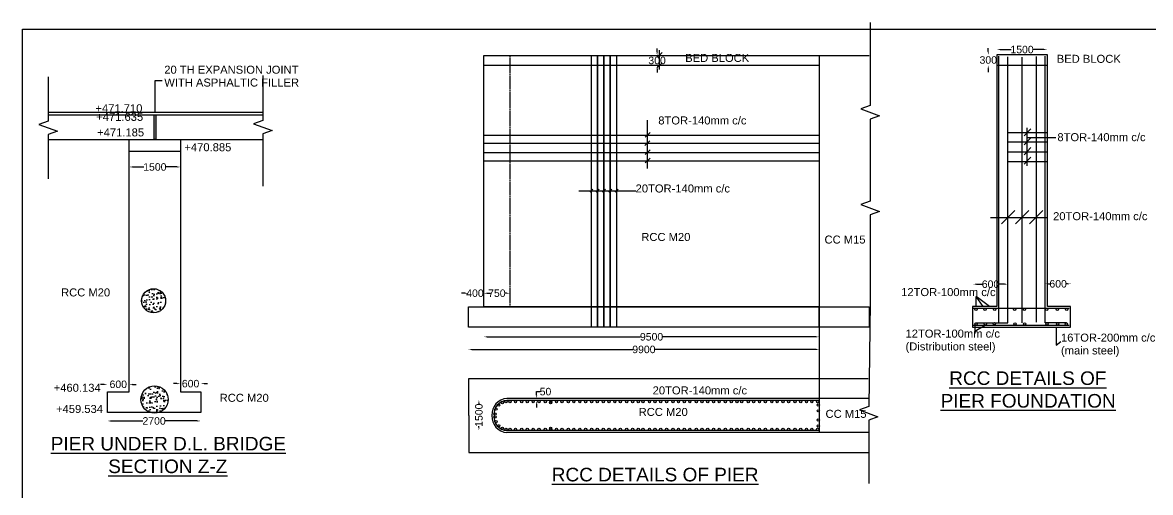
# Model space of a CAD drawing. Header units: metres. Extents: x 2437 to 5635, y 1328 to 3149.
# Drawn here: x 2437 to 4097, y 2458 to 3149 of the extents above; entities that cross this region are included whole.
import ezdxf

# ---------------------------------------------------------------- set-up
doc = ezdxf.new("R2010")
doc.units = ezdxf.units.M
doc.header["$MEASUREMENT"] = 0
doc.linetypes.add('ACAD_ISO02W100', pattern=[15, 12, -3])
doc.layers.add('DRAWING', color=7, linetype='Continuous')
doc.styles.get("Standard").update_dxf_attribs({"font": 'ARIAL_1.TTF'})
doc.dimstyles.get("Standard").update_dxf_attribs({"dimtxt": 11, "dimasz": 5, "dimexe": 0.18, "dimexo": 0.0625, "dimgap": 0.09, "dimtad": 0, "dimtih": 1, "dimtoh": 1, "dimdec": 0, "dimzin": 0, "dimdsep": 46, "dimtxsty": 'Standard', "dimcen": 0, "dimse1": 1, "dimse2": 1, "dimadec": 0, "dimazin": 0, "dimtfac": 1, "dimtdec": 0, "dimtofl": 0, "dimtmove": 0, "dimatfit": 3, "dimfxl": 0, "dimtolj": 1, "dimtzin": 0, "dimarcsym": 0})

# ---------------------------------------------------------------- blocks, each defined once
blk = doc.blocks.new('*D6')
at = {"layer": 'Defpoints', "color": 0, "transparency": 16777216}
for p in [(2594, 2936), (2669.3, 2937.4), (2669.3, 2936.9)]:
    blk.add_point(p, dxfattribs=at)
at = {"layer": 'DRAWING', "color": 0, "lineweight": -2, "transparency": 16777216}
for p, q in [((2599, 2936.9), (2615.7, 2936.9)), ((2664.3, 2936.9), (2647.7, 2936.9))]:
    blk.add_line(p, q, dxfattribs=at)
at = {"layer": 'DRAWING', "color": 0, "transparency": 16777216}
for points in [[(2599, 2937.8), (2599, 2936.1), (2594, 2936.9)], [(2664.3, 2937.8), (2664.3, 2936.1), (2669.3, 2936.9)]]:
    blk.add_solid(points, dxfattribs=at)
at = {"layer": 'DRAWING', "color": 0, "transparency": 16777216, "insert": (2631.7, 2936.9), "char_height": 11, "attachment_point": 5}
blk.add_mtext('\\A1;1500', dxfattribs=at)
blk = doc.blocks.new('*D7')
at = {"layer": 'Defpoints', "color": 0, "transparency": 16777216}
for p in [(2561.9, 2606), (2594, 2617), (2594, 2606)]:
    blk.add_point(p, dxfattribs=at)
at = {"layer": 'DRAWING', "color": 0, "lineweight": -2, "transparency": 16777216}
for p, q in [((2556.9, 2617), (2551.9, 2617)), ((2599, 2617), (2604, 2617))]:
    blk.add_line(p, q, dxfattribs=at)
at = {"layer": 'DRAWING', "color": 0, "transparency": 16777216}
for points in [[(2556.9, 2617.8), (2556.9, 2616.1), (2561.9, 2617)], [(2599, 2617.8), (2599, 2616.1), (2594, 2617)]]:
    blk.add_solid(points, dxfattribs=at)
at = {"layer": 'DRAWING', "color": 0, "transparency": 16777216, "insert": (2577.9, 2617), "char_height": 11, "attachment_point": 5}
blk.add_mtext('\\A1;600', dxfattribs=at)
blk = doc.blocks.new('*D8')
at = {"layer": 'Defpoints', "color": 0, "transparency": 16777216}
for p in [(2669.3, 2618), (2669.3, 2606), (2699.2, 2606)]:
    blk.add_point(p, dxfattribs=at)
at = {"layer": 'DRAWING', "color": 0, "lineweight": -2, "transparency": 16777216}
for p, q in [((2664.3, 2618), (2659.3, 2618)), ((2704.2, 2618), (2709.2, 2618))]:
    blk.add_line(p, q, dxfattribs=at)
at = {"layer": 'DRAWING', "color": 0, "transparency": 16777216}
for points in [[(2664.3, 2618.8), (2664.3, 2617.2), (2669.3, 2618)], [(2704.2, 2618.8), (2704.2, 2617.2), (2699.2, 2618)]]:
    blk.add_solid(points, dxfattribs=at)
at = {"layer": 'DRAWING', "color": 0, "transparency": 16777216, "insert": (2684.3, 2618), "char_height": 11, "attachment_point": 5}
blk.add_mtext('\\A1;600', dxfattribs=at)
blk = doc.blocks.new('*D9')
at = {"layer": 'Defpoints', "color": 0, "transparency": 16777216}
for p in [(2561.9, 2575.5), (2699.2, 2575.5), (2699.2, 2563.1)]:
    blk.add_point(p, dxfattribs=at)
at = {"layer": 'DRAWING', "color": 0, "lineweight": -2, "transparency": 16777216}
for p, q in [((2566.9, 2563.1), (2614, 2563.1)), ((2694.2, 2563.1), (2647.1, 2563.1))]:
    blk.add_line(p, q, dxfattribs=at)
at = {"layer": 'DRAWING', "color": 0, "transparency": 16777216}
for points in [[(2566.9, 2563.9), (2566.9, 2562.2), (2561.9, 2563.1)], [(2694.2, 2563.9), (2694.2, 2562.2), (2699.2, 2563.1)]]:
    blk.add_solid(points, dxfattribs=at)
at = {"layer": 'DRAWING', "color": 0, "transparency": 16777216, "insert": (2630.6, 2563.1), "char_height": 11, "attachment_point": 5}
blk.add_mtext('\\A1;2700', dxfattribs=at)
blk = doc.blocks.new('*D10')
at = {"layer": 'Defpoints', "color": 0, "transparency": 16777216}
for p in [(3115.9, 2751.1), (3093.1, 2731.3), (3115.9, 2731.3)]:
    blk.add_point(p, dxfattribs=at)
at = {"layer": 'DRAWING', "color": 0, "lineweight": -2, "transparency": 16777216}
for p, q in [((3088.1, 2751.1), (3083.1, 2751.1)), ((3120.9, 2751.1), (3125.9, 2751.1))]:
    blk.add_line(p, q, dxfattribs=at)
at = {"layer": 'DRAWING', "color": 0, "transparency": 16777216}
for points in [[(3088.1, 2751.9), (3088.1, 2750.2), (3093.1, 2751.1)], [(3120.9, 2751.9), (3120.9, 2750.2), (3115.9, 2751.1)]]:
    blk.add_solid(points, dxfattribs=at)
at = {"layer": 'DRAWING', "color": 0, "transparency": 16777216, "insert": (3102.8, 2751.1), "char_height": 11, "attachment_point": 5}
blk.add_mtext('\\A1;400', dxfattribs=at)
blk = doc.blocks.new('*D11')
at = {"layer": 'Defpoints', "color": 0, "transparency": 16777216}
for p in [(3115.9, 2751.1), (3154.1, 2751.1), (3154.1, 2751.1)]:
    blk.add_point(p, dxfattribs=at)
at = {"layer": 'DRAWING', "color": 0, "lineweight": -2, "transparency": 16777216}
for p, q in [((3120.9, 2751.1), (3122.8, 2751.1)), ((3149.1, 2751.1), (3147.2, 2751.1))]:
    blk.add_line(p, q, dxfattribs=at)
at = {"layer": 'DRAWING', "color": 0, "transparency": 16777216}
for points in [[(3120.9, 2751.9), (3120.9, 2750.2), (3115.9, 2751.1)], [(3149.1, 2751.9), (3149.1, 2750.2), (3154.1, 2751.1)]]:
    blk.add_solid(points, dxfattribs=at)
at = {"layer": 'DRAWING', "color": 0, "transparency": 16777216, "insert": (3135, 2751.1), "char_height": 11, "attachment_point": 5}
blk.add_mtext('\\A1;750', dxfattribs=at)
blk = doc.blocks.new('*D12')
at = {"layer": 'Defpoints', "color": 0, "transparency": 16777216}
for p in [(3115.9, 2680.6), (3609.5, 2686.9), (3609.5, 2682.1)]:
    blk.add_point(p, dxfattribs=at)
at = {"layer": 'DRAWING', "color": 0, "lineweight": -2, "transparency": 16777216}
for p, q in [((3120.9, 2686.9), (3346.2, 2686.9)), ((3604.5, 2686.9), (3379.2, 2686.9))]:
    blk.add_line(p, q, dxfattribs=at)
at = {"layer": 'DRAWING', "color": 0, "transparency": 16777216}
for points in [[(3120.9, 2687.7), (3120.9, 2686.1), (3115.9, 2686.9)], [(3604.5, 2687.7), (3604.5, 2686.1), (3609.5, 2686.9)]]:
    blk.add_solid(points, dxfattribs=at)
at = {"layer": 'DRAWING', "color": 0, "transparency": 16777216, "insert": (3362.7, 2686.9), "char_height": 11, "attachment_point": 5}
blk.add_mtext('\\A1;9500', dxfattribs=at)
blk = doc.blocks.new('*D13')
at = {"layer": 'Defpoints', "color": 0, "transparency": 16777216}
for p in [(3093.1, 2670.9), (3093.1, 2668.3), (3609.7, 2669.7)]:
    blk.add_point(p, dxfattribs=at)
at = {"layer": 'DRAWING', "color": 0, "lineweight": -2, "transparency": 16777216}
for p, q in [((3098.1, 2668.3), (3334.9, 2668.3)), ((3604.7, 2668.3), (3367.9, 2668.3))]:
    blk.add_line(p, q, dxfattribs=at)
at = {"layer": 'DRAWING', "color": 0, "transparency": 16777216}
for points in [[(3098.1, 2669.1), (3098.1, 2667.5), (3093.1, 2668.3)], [(3604.7, 2669.1), (3604.7, 2667.5), (3609.7, 2668.3)]]:
    blk.add_solid(points, dxfattribs=at)
at = {"layer": 'DRAWING', "color": 0, "transparency": 16777216, "insert": (3351.4, 2668.3), "char_height": 11, "attachment_point": 5}
blk.add_mtext('\\A1;9900', dxfattribs=at)
blk = doc.blocks.new('*D14')
at = {"layer": 'Defpoints', "color": 0, "transparency": 16777216}
for p in [(3108.6, 2594.2), (3108.6, 2594.2), (3108.3, 2549)]:
    blk.add_point(p, dxfattribs=at)
at = {"layer": 'DRAWING', "color": 0, "lineweight": -2, "transparency": 16777216}
for p, q in [((3108.6, 2589.2), (3108.6, 2587.6)), ((3108.6, 2554), (3108.6, 2555.6))]:
    blk.add_line(p, q, dxfattribs=at)
at = {"layer": 'DRAWING', "color": 0, "transparency": 16777216}
for points in [[(3107.8, 2589.2), (3109.4, 2589.2), (3108.6, 2594.2)], [(3107.8, 2554), (3109.4, 2554), (3108.6, 2549)]]:
    blk.add_solid(points, dxfattribs=at)
at = {"layer": 'DRAWING', "color": 0, "transparency": 16777216, "insert": (3108.6, 2571.6), "char_height": 11, "attachment_point": 5, "rotation": 90}
blk.add_mtext('\\A1;1500', dxfattribs=at)
blk = doc.blocks.new('*D15')
at = {"layer": 'Defpoints', "color": 0, "transparency": 16777216}
for p in [(3193.5, 2596.3), (3193.5, 2593.1), (3193.6, 2596.3)]:
    blk.add_point(p, dxfattribs=at)
at = {"layer": 'DRAWING', "color": 0, "lineweight": -2, "transparency": 16777216}
for p, q in [((3193.6, 2601.3), (3193.6, 2606.3)), ((3193.6, 2606.3), (3198.6, 2606.3)), ((3193.6, 2588.1), (3193.6, 2583.1))]:
    blk.add_line(p, q, dxfattribs=at)
at = {"layer": 'DRAWING', "color": 0, "transparency": 16777216}
for points in [[(3192.8, 2601.3), (3194.4, 2601.3), (3193.6, 2596.3)], [(3192.8, 2588.1), (3194.4, 2588.1), (3193.6, 2593.1)]]:
    blk.add_solid(points, dxfattribs=at)
at = {"layer": 'DRAWING', "color": 0, "transparency": 16777216, "insert": (3206.6, 2606.3), "char_height": 11, "attachment_point": 5}
blk.add_mtext('\\A1;50', dxfattribs=at)
blk = doc.blocks.new('*D16')
at = {"layer": 'Defpoints', "color": 0, "transparency": 16777216}
for p in [(3370.8, 3101.2), (3373.9, 3101.2), (3373.8, 3086.1)]:
    blk.add_point(p, dxfattribs=at)
at = {"layer": 'DRAWING', "color": 0, "lineweight": -2, "transparency": 16777216}
for p, q in [((3370.8, 3106.2), (3370.8, 3111.2)), ((3370.8, 3081.1), (3370.8, 3076.1))]:
    blk.add_line(p, q, dxfattribs=at)
at = {"layer": 'DRAWING', "color": 0, "transparency": 16777216}
for points in [[(3370, 3106.2), (3371.7, 3106.2), (3370.8, 3101.2)], [(3370, 3081.1), (3371.7, 3081.1), (3370.8, 3086.1)]]:
    blk.add_solid(points, dxfattribs=at)
at = {"layer": 'DRAWING', "color": 0, "transparency": 16777216, "insert": (3370.8, 3093.6), "char_height": 11, "attachment_point": 5}
blk.add_mtext('\\A1;300', dxfattribs=at)
blk = doc.blocks.new('*D17')
at = {"layer": 'Defpoints', "color": 0, "transparency": 16777216}
for p in [(3835.9, 2764.1), (3887.1, 2765.5), (3887.1, 2764.4)]:
    blk.add_point(p, dxfattribs=at)
at = {"layer": 'DRAWING', "color": 0, "lineweight": -2, "transparency": 16777216}
for p, q in [((3840.9, 2764.4), (3849.3, 2764.4)), ((3882.1, 2764.4), (3873.8, 2764.4))]:
    blk.add_line(p, q, dxfattribs=at)
at = {"layer": 'DRAWING', "color": 0, "transparency": 16777216}
for points in [[(3840.9, 2765.3), (3840.9, 2763.6), (3835.9, 2764.4)], [(3882.1, 2765.3), (3882.1, 2763.6), (3887.1, 2764.4)]]:
    blk.add_solid(points, dxfattribs=at)
at = {"layer": 'DRAWING', "color": 0, "transparency": 16777216, "insert": (3861.5, 2764.4), "char_height": 11, "attachment_point": 5}
blk.add_mtext('\\A1;600', dxfattribs=at)
blk = doc.blocks.new('*D18')
at = {"layer": 'Defpoints', "color": 0, "transparency": 16777216}
for p in [(3942, 2764.4), (3980, 2764.9), (3980, 2764.8)]:
    blk.add_point(p, dxfattribs=at)
at = {"layer": 'DRAWING', "color": 0, "lineweight": -2, "transparency": 16777216}
for p, q in [((3947, 2764.9), (3948.8, 2764.9)), ((3975, 2764.9), (3973.3, 2764.9))]:
    blk.add_line(p, q, dxfattribs=at)
at = {"layer": 'DRAWING', "color": 0, "transparency": 16777216}
for points in [[(3947, 2765.7), (3947, 2764.1), (3942, 2764.9)], [(3975, 2765.7), (3975, 2764.1), (3980, 2764.9)]]:
    blk.add_solid(points, dxfattribs=at)
at = {"layer": 'DRAWING', "color": 0, "transparency": 16777216, "insert": (3961, 2764.9), "char_height": 11, "attachment_point": 5}
blk.add_mtext('\\A1;600', dxfattribs=at)
blk = doc.blocks.new('*D19')
at = {"layer": 'Defpoints', "color": 0, "transparency": 16777216}
for p in [(3857.8, 3101.8), (3858.2, 3101.8), (3858.4, 3086.7)]:
    blk.add_point(p, dxfattribs=at)
at = {"layer": 'DRAWING', "color": 0, "lineweight": -2, "transparency": 16777216}
for p, q in [((3858.2, 3106.8), (3858.2, 3111.8)), ((3858.2, 3081.7), (3858.2, 3076.7))]:
    blk.add_line(p, q, dxfattribs=at)
at = {"layer": 'DRAWING', "color": 0, "transparency": 16777216}
for points in [[(3857.3, 3106.8), (3859, 3106.8), (3858.2, 3101.8)], [(3857.3, 3081.7), (3859, 3081.7), (3858.2, 3086.7)]]:
    blk.add_solid(points, dxfattribs=at)
at = {"layer": 'DRAWING', "color": 0, "transparency": 16777216, "insert": (3858.2, 3094.3), "char_height": 11, "attachment_point": 5}
blk.add_mtext('\\A1;300', dxfattribs=at)
blk = doc.blocks.new('*D20')
at = {"layer": 'Defpoints', "color": 0, "transparency": 16777216}
for p in [(3945.2, 3109.7), (3870.6, 3101.8), (3945.2, 3101.8)]:
    blk.add_point(p, dxfattribs=at)
at = {"layer": 'DRAWING', "color": 0, "lineweight": -2, "transparency": 16777216}
for p, q in [((3875.6, 3109.7), (3891.9, 3109.7)), ((3940.2, 3109.7), (3923.9, 3109.7))]:
    blk.add_line(p, q, dxfattribs=at)
at = {"layer": 'DRAWING', "color": 0, "transparency": 16777216}
for points in [[(3875.6, 3110.5), (3875.6, 3108.9), (3870.6, 3109.7)], [(3940.2, 3110.5), (3940.2, 3108.9), (3945.2, 3109.7)]]:
    blk.add_solid(points, dxfattribs=at)
at = {"layer": 'DRAWING', "color": 0, "transparency": 16777216, "insert": (3907.9, 3109.7), "char_height": 11, "attachment_point": 5}
blk.add_mtext('\\A1;1500', dxfattribs=at)

msp = doc.modelspace()

# ---------------------------------------------------------------- hatches: boundary and pattern name
at = {"layer": 'DRAWING'}
msp.add_hatch(color=256, dxfattribs=at).paths.add_polyline_path([(2633.1, 3013.9), (2630.8, 3013.9), (2630.8, 2977.6), (2633.1, 2977.6)])
h = msp.add_hatch(dxfattribs=at)
h.set_pattern_fill('AR-CONC', color=256, scale=2, style=0)
h.set_pattern_definition([(50, (0, 0), (14.345204, -1.255043), [1.5, -16.5]), (355, (0, 0), (-2.775027, 15.04384), [1.2, -13.2]), (100.4514, (1.195, -0.105), (11.57019, 13.78879), [1.274804, -14.02284]), (46.1842, (0, 4), (21.34482, -3.31038), [2.25, -24.75]), (96.6356, (1.779, 3.724), (18.69325, 19.48236), [1.9122, -21.03426]), (351.1842, (0, 4), (18.69324, 19.48237), [1.8, -19.8]), (21, (2, 3), (11.93814, -8.052378), [1.5, -16.5]), (326, (2, 3), (4.866307, 14.503), [1.2, -13.2]), (71.4514, (2.995, 2.329), (16.804453, 6.45061), [1.274804, -14.02284]), (37.5, (0, 0), (0.243197, 6.657877), [0, -13.04, 0, -13.4, 0, -13.25]), (7.5, (0, 0), (5.261391, 7.888234), [0, -7.64, 0, -12.74, 0, -5.05]), (327.5, (-4.46, 0), (10.676449, -0.4510974), [0, -5, 0, -15.6, 0, -20.7]), (317.5, (-6.46, 0), (11.663723, 2.0021), [0, -6.5, 0, -10.36, 0, -14.7])])
h.paths.add_polyline_path([(2647.6, 2740, 1), (2612.1, 2740, 1)])
h.paths.add_polyline_path([(2651.3, 2594.7, 1), (2611.2, 2594.7, 0.328808), (2625.3, 2575.5), (2637.2, 2575.5, 0.328808)])

# ---------------------------------------------------------------- linework, layer by layer
for points in [[(2437, 3139.6), (5634.5, 3139.6), (5634.5, 1328.3), (2437, 1328.3)], [(3609.5, 2731.3), (3115.9, 2731.3), (3115.9, 3101.2), (3609.5, 3101.2)], [(3115.9, 3101.2), (3609.5, 3101.2), (3609.5, 3086.2), (3115.9, 3086.2)], [(3274.1, 3101.2), (3283.3, 3101.2), (3283.3, 2701.4), (3274.1, 2701.4)], [(3283.3, 3101.2), (3292.6, 3101.2), (3292.6, 2701.4), (3283.3, 2701.4)], [(3292.6, 3101.2), (3301.8, 3101.2), (3301.8, 2701.4), (3292.6, 2701.4)], [(3301.8, 3101.2), (3311.1, 3101.2), (3311.1, 2701.4), (3301.8, 2701.4)], [(2630.8, 3013.9), (2633.1, 3013.9), (2633.1, 2977.6), (2630.8, 2977.6)], [(3115.9, 2983.7), (3609.5, 2983.7), (3609.5, 2971.4), (3115.9, 2971.4)], [(3115.9, 2958), (3609.5, 2958), (3609.5, 2945.7), (3115.9, 2945.7)], [(3093.1, 2731.3), (3609.5, 2731.3), (3609.5, 2701.4), (3093.1, 2701.4)], [(3609.5, 2731.3), (3682.7, 2731.3), (3682.7, 2701.4), (3609.5, 2701.4)]]:
    msp.add_lwpolyline(points, close=True, dxfattribs=at)
at = {"layer": 'DRAWING', "linetype": 'Continuous'}
for points in [[(3684.4, 3149.5), (3684.4, 3027.4), (3670.7, 3022.4), (3698.2, 3012.4), (3684.4, 3007.4), (3684.4, 2924.1)], [(2790.6, 3071.6), (2790.6, 3005.5), (2776.9, 3000.5), (2804.4, 2990.5), (2790.6, 2985.5), (2790.6, 2908.8)], [(2474.7, 3069.6), (2474.7, 3004.5), (2461, 2999.5), (2488.5, 2989.5), (2474.7, 2984.5), (2474.7, 2919.3)], [(3684.4, 2957.5), (3684.4, 2886.6), (3670.7, 2881.6), (3698.2, 2871.6), (3684.4, 2866.6), (3684.4, 2736.9)], [(3684.4, 2736.9), (3682.2, 2584.3), (3668.5, 2579.3), (3695.9, 2569.3), (3682.2, 2564.3), (3682.2, 2471.1)]]:
    msp.add_lwpolyline(points, dxfattribs=at)
at = {"layer": 'DRAWING'}
for points in [[(3378.3, 3105.2), (3370.9, 3098.4)], [(3373.8, 3108.6), (3373.8, 3080.6)], [(3378.3, 3090.2), (3370.9, 3083.4)], [(3609.5, 3101.2), (3682.7, 3101.2)], [(3834.8, 2701.3), (3979.2, 2701.3), (3979.2, 2731.6), (3945.2, 2731.6), (3945.2, 3101.8), (3870.6, 3101.8), (3870.6, 2731.6), (3835.2, 2731.6), (3835.2, 2701.3)], [(3840, 2707.5), (3887.1, 2707.5), (3887.1, 3099.1)], [(3873.4, 3100), (3873.4, 2707.3)], [(3907.6, 3098.4), (3907.6, 2707.3)], [(3928.5, 3099.5), (3928.5, 2708.3)], [(3973.1, 2707.3), (3942, 2707.3), (3942, 3099.8)], [(3870.6, 3086.7), (3945.2, 3086.7)], [(2474.6, 3017.4), (2791.6, 3017.4)], [(2474.6, 3013.9), (2791.6, 3013.9)], [(3356, 3005.8), (3356, 2934.9)], [(3360.6, 2987.7), (3353.2, 2980.9)], [(3920.8, 2993.2), (3910.8, 2982.9)], [(3914.8, 2994.4), (3914.8, 2938.4)], [(2474.6, 2977.6), (2791.6, 2977.6)], [(2594, 2606), (2594, 2977.6), (2669.3, 2977.6), (2669.3, 2606)], [(3360.3, 2975.4), (3352.9, 2968.6)], [(3887.1, 2987.5), (3945.2, 2987.5)], [(3887.1, 2973.7), (3945.2, 2973.7)], [(3920.8, 2979.9), (3910.8, 2969.5)], [(2594, 2960.3), (2669.3, 2960.3)], [(3360.6, 2962), (3353.2, 2955.2)], [(3887.1, 2959.2), (3945.2, 2959.2)], [(3920.8, 2965.4), (3910.8, 2955)], [(3360.6, 2949.7), (3353.2, 2942.9)], [(3887.1, 2945.2), (3945.2, 2945.2)], [(3920.8, 2951.4), (3910.8, 2941.1)], [(3255.7, 2901.8), (3339.7, 2901.8)], [(3276.3, 2904.1), (3272.2, 2900)], [(3285.5, 2904.1), (3281.4, 2900)], [(3294.8, 2904.1), (3290.7, 2900)], [(3304, 2904.1), (3299.9, 2900)], [(3313.3, 2904.1), (3309.2, 2900)], [(3897.3, 2872.7), (3877.7, 2853.1)], [(3917.8, 2872.7), (3898.2, 2853.1)], [(3938.6, 2872.8), (3919, 2853.2)], [(3861.4, 2862.6), (3945.2, 2862.6)], [(3835.2, 2729.3), (3977.3, 2729.3)], [(3609.7, 2546), (3609.7, 2701.4)], [(3835.2, 2704.2), (3977.2, 2704.2)], [(3093.7, 2571.2), (3093.7, 2625.4), (3681.6, 2625.4)], [(2669.3, 2606), (2699.2, 2606), (2699.2, 2575.5), (2561.9, 2575.5), (2561.9, 2606), (2594, 2606)], [(3682.4, 2596.3), (3149.8, 2596.3)], [(3609.7, 2593.1), (3149.8, 2593.1)], [(3093.7, 2571.2), (3093.7, 2516.9), (3681.6, 2516.9)], [(3609.7, 2549.2), (3149.8, 2549.2)], [(3682.4, 2546), (3149.8, 2546)]]:
    msp.add_lwpolyline(points, dxfattribs=at)
at = {"layer": 'DRAWING', "linetype": 'ACAD_ISO02W100', "ltscale": 0.2}
msp.add_lwpolyline([(3154.1, 3101.2), (3154.1, 2731.3)], dxfattribs=at)
at = {"layer": 'DRAWING'}
for centre, radius in [((2629.9, 2740), 17.7), ((3840, 2727.5), 1.72), ((3853.6, 2727.6), 1.72), ((3867.8, 2727.5), 1.72), ((3896.9, 2727.5), 1.72), ((3911.5, 2727.5), 1.72), ((3944.2, 2727.5), 1.72), ((3959.9, 2727.5), 1.72), ((3973.7, 2727.5), 1.72), ((3840, 2705.8), 1.72), ((3853.9, 2706), 1.72), ((3867.3, 2706.1), 1.72), ((3897.3, 2705.9), 1.72), ((3911.7, 2706), 1.72), ((3944.5, 2705.9), 1.72), ((3960.1, 2706), 1.72), ((3973.1, 2705.6), 1.72), ((2631.3, 2594.7), 20), ((3143.1, 2589.9), 1.65), ((3148.4, 2591.4), 1.65), ((3154.2, 2591.5), 1.65), ((3162.5, 2591.5), 1.65), ((3171.7, 2591.5), 1.65), ((3179.8, 2591.5), 1.65), ((3188.4, 2591.5), 1.65), ((3196.9, 2591.5), 1.65), ((3206.2, 2591.5), 1.65), ((3214.2, 2589.9), 1.65), ((3214.4, 2591.5), 1.65), ((3222.8, 2591.5), 1.65), ((3231, 2591.5), 1.65), ((3240.3, 2591.5), 1.65), ((3248.3, 2591.5), 1.65), ((3257.1, 2591.5), 1.65), ((3265.6, 2591.5), 1.65), ((3274.4, 2591.5), 1.65), ((3282.8, 2591.5), 1.65), ((3291.6, 2591.5), 1.65), ((3300.2, 2591.5), 1.65), ((3308.6, 2591.5), 1.65), ((3316.9, 2591.5), 1.65), ((3326.1, 2591.5), 1.65), ((3334.7, 2591.5), 1.65), ((3343.2, 2591.5), 1.65), ((3350, 2591.5), 1.65), ((3359.7, 2591.5), 1.65), ((3367.6, 2591.5), 1.65), ((3376.2, 2591.5), 1.65), ((3384.9, 2591.5), 1.65), ((3394.4, 2591.5), 1.65), ((3402.3, 2591.5), 1.65), ((3410.9, 2591.5), 1.65), ((3419, 2591.5), 1.65), ((3428.6, 2591.5), 1.65), ((3436.9, 2591.5), 1.65), ((3445.4, 2591.5), 1.65), ((3453.9, 2591.5), 1.65), ((3462.2, 2591.5), 1.65), ((3471.4, 2591.5), 1.65), ((3480, 2591.5), 1.65), ((3488.4, 2591.5), 1.65), ((3495.3, 2591.5), 1.65), ((3505, 2591.5), 1.65), ((3512.9, 2591.5), 1.65), ((3521.5, 2591.5), 1.65), ((3530.2, 2591.5), 1.65), ((3539.7, 2591.5), 1.65), ((3547.5, 2591.5), 1.65), ((3556.2, 2591.5), 1.65), ((3564.3, 2591.5), 1.65), ((3573.9, 2591.5), 1.65), ((3582.2, 2591.5), 1.65), ((3590.7, 2591.5), 1.65), ((3598.5, 2591.5), 1.65), ((3607, 2591.5), 1.65), ((3132.4, 2573.3), 1.65), ((3133.8, 2580.5), 1.65), ((3137.9, 2586.4), 1.65), ((3608.1, 2586.6), 1.65), ((3608.1, 2578), 1.65), ((3132.4, 2569.1), 1.65), ((3133.8, 2561.9), 1.65), ((3137.9, 2556), 1.65), ((3608.1, 2564.4), 1.65), ((3608.1, 2555.8), 1.65), ((3143.1, 2552.5), 1.65), ((3148.4, 2551), 1.65), ((3154.2, 2550.9), 1.65), ((3162.5, 2550.9), 1.65), ((3171.7, 2550.9), 1.65), ((3179.8, 2550.9), 1.65), ((3188.4, 2550.9), 1.65), ((3196.9, 2550.9), 1.65), ((3206.2, 2550.9), 1.65), ((3214.2, 2552.5), 1.65), ((3214.4, 2550.9), 1.65), ((3222.8, 2550.9), 1.65), ((3231, 2550.9), 1.65), ((3240.3, 2550.9), 1.65), ((3248.3, 2550.9), 1.65), ((3257.1, 2550.9), 1.65), ((3265.6, 2550.9), 1.65), ((3274.4, 2550.9), 1.65), ((3282.8, 2550.9), 1.65), ((3291.6, 2550.9), 1.65), ((3300.2, 2550.9), 1.65), ((3308.6, 2550.9), 1.65), ((3316.9, 2550.9), 1.65), ((3326.1, 2550.9), 1.65), ((3334.7, 2550.9), 1.65), ((3343.2, 2550.9), 1.65), ((3350, 2550.9), 1.65), ((3359.7, 2550.9), 1.65), ((3367.6, 2550.9), 1.65), ((3376.2, 2550.9), 1.65), ((3384.9, 2550.9), 1.65), ((3394.4, 2550.9), 1.65), ((3402.3, 2550.9), 1.65), ((3410.9, 2550.9), 1.65), ((3419, 2550.9), 1.65), ((3428.6, 2550.9), 1.65), ((3436.9, 2550.9), 1.65), ((3445.4, 2550.9), 1.65), ((3453.9, 2550.9), 1.65), ((3462.2, 2550.9), 1.65), ((3471.4, 2550.9), 1.65), ((3480, 2550.9), 1.65), ((3488.4, 2550.9), 1.65), ((3495.3, 2550.9), 1.65), ((3505, 2550.9), 1.65), ((3512.9, 2550.9), 1.65), ((3521.5, 2550.9), 1.65), ((3530.2, 2550.9), 1.65), ((3539.7, 2550.9), 1.65), ((3547.5, 2550.9), 1.65), ((3556.2, 2550.9), 1.65), ((3564.3, 2550.9), 1.65), ((3573.9, 2550.9), 1.65), ((3582.2, 2550.9), 1.65), ((3590.7, 2550.9), 1.65), ((3598.5, 2550.9), 1.65), ((3607, 2550.9), 1.65)]:
    msp.add_circle(centre, radius, dxfattribs=at)
for centre, radius, start, end in [((3151.6, 2572.5), 23.9, 94.291, 183.2257), ((3150.6, 2573.3), 19.8, 92.3612, 186.2606), ((3151.6, 2569.8), 23.9, 176.7743, 265.709), ((3150.6, 2569), 19.8, 173.7394, 267.6388)]:
    msp.add_arc(centre, radius, start, end, dxfattribs=at)

# ---------------------------------------------------------------- texts
for s, height, p in [('BED BLOCK', 11.78, (3412.2, 3091.5)), ('BED BLOCK', 11.78, (3959, 3090.2)), ('20 TH EXPANSION JOINT', 11.776, (2645.6, 3074.2)), ('WITH ASPHALTIC FILLER', 11.776, (2645.6, 3055.3)), ('+471.710', 11.78, (2544.3, 3017.4)), ('+471.635', 11.78, (2545.4, 3004.8)), ('8TOR-140mm c/c', 11.776, (3372.6, 2999.5)), ('+471.185', 11.78, (2546.8, 2981.9)), ('+470.885', 11.78, (2675.2, 2960.1)), ('8TOR-140mm c/c', 11.776, (3959.9, 2974.9)), ('20TOR-140mm c/c', 11.776, (3339.2, 2899.4)), ('20TOR-140mm c/c', 11.776, (3953.6, 2858.6)), ('RCC M20', 11.78, (3347.6, 2828)), ('CC M15', 11.78, (3617.2, 2824.2)), ('RCC M20', 11.78, (2493.7, 2746.4)), ('12TOR-100mm c/c', 11.776, (3730, 2746.9)), ('12TOR-100mm c/c', 11.776, (3736.4, 2685.8)), ('16TOR-200mm c/c', 11.776, (3965.2, 2679.9)), ('(Distribution steel)', 11.776, (3736.4, 2666.9)), ('(main steel)', 11.776, (3965.2, 2661)), ('+460.134', 11.78, (2482.9, 2606.1)), ('20TOR-140mm c/c', 11.776, (3364.3, 2602.2)), ('RCC M20', 11.78, (2727.1, 2591.3)), ('+459.534', 11.78, (2486.3, 2574.9)), ('RCC M20', 11.78, (3343.7, 2570.5)), ('CC M15', 11.78, (3618.7, 2567.7))]:
    msp.add_text(s, height=height, dxfattribs=at).set_placement(p)
at = {"layer": 'DRAWING', "char_height": 20, "attachment_point": 1}
for s, insert, width in [('\\pi24.557;{\\LRCC DETAILS OF \\P\\pi11.856;PIER FOUNDATION}', (3776.2, 2636.1), 276.945), ('\\pi60.115;{\\LPIER UNDER D.L. BRIDGE \\P\\pi144.68;SECTION Z-Z}', (2418.4, 2539.7), 462.781), ('\\pi80.524;{\\LRCC DETAILS OF PIER }', (3135.3, 2494.2), 462.781)]:
    msp.add_mtext(s, dxfattribs=dict(at, insert=insert, width=width))

# ---------------------------------------------------------------- dimensions: what is measured, and where the dimension line sits
at = {"layer": 'DRAWING'}
for base, p1, p2, text, picture, middle in [((3370.8, 3101.2), (3373.8, 3086.1), (3373.9, 3101.2), '300', '*D16', (3370.8, 3093.6)), ((3858.2, 3101.8), (3858.4, 3086.7), (3857.8, 3101.8), '300', '*D19', (3858.2, 3094.3)), ((3193.6, 2596.3), (3193.5, 2593.1), (3193.5, 2596.3), '50', '*D15', (3206.6, 2606.3))]:
    dim = msp.add_linear_dim(base=base, p1=p1, p2=p2, angle=90, text=text, dimstyle='Standard', dxfattribs=at)
    dim.commit()
    dim.dimension.update_dxf_attribs({"geometry": picture, "text_midpoint": middle})
for base, p1, p2, text, picture, middle in [((3945.2, 3109.7), (3870.6, 3101.8), (3945.2, 3101.8), '1500', '*D20', (3907.9, 3109.7)), ((2669.3, 2936.9), (2594, 2936), (2669.3, 2937.4), '1500', '*D6', (2631.7, 2936.9)), ((3980, 2764.9), (3942, 2764.4), (3980, 2764.8), '600', '*D18', (3961, 2764.9)), ((3154.1, 2751.1), (3115.9, 2751.1), (3154.1, 2751.1), '750', '*D11', (3135, 2751.1)), ((3887.1, 2764.4), (3835.9, 2764.1), (3887.1, 2765.5), '600', '*D17', (3861.5, 2764.4)), ((3609.5, 2686.9), (3115.9, 2680.6), (3609.5, 2682.1), '9500', '*D12', (3362.7, 2686.9)), ((3093.1, 2668.3), (3609.7, 2669.7), (3093.1, 2670.9), '9900', '*D13', (3351.4, 2668.3)), ((2594, 2617), (2561.9, 2606), (2594, 2606), '600', '*D7', (2577.9, 2617)), ((2669.3, 2618), (2699.2, 2606), (2669.3, 2606), '600', '*D8', (2684.3, 2618)), ((2699.2, 2563.1), (2561.9, 2575.5), (2699.2, 2575.5), '2700', '*D9', (2630.6, 2563.1))]:
    dim = msp.add_linear_dim(base=base, p1=p1, p2=p2, text=text, dimstyle='Standard', dxfattribs=at)
    dim.commit()
    dim.dimension.update_dxf_attribs({"geometry": picture, "text_midpoint": middle})
dim = msp.add_linear_dim(base=(3115.9, 2751.1), p1=(3093.1, 2731.3), p2=(3115.9, 2731.3), text='400', dimstyle='Standard', dxfattribs=at)
dim.commit()
dim.dimension.update_dxf_attribs({"geometry": '*D10', "text_midpoint": (3102.8, 2751.1), "dimtype": 160})
dim = msp.add_linear_dim(base=(3108.6, 2594.2), p1=(3108.3, 2549), p2=(3108.6, 2594.2), angle=90, text='1500', dimstyle='Standard', dxfattribs=at)
dim.commit()
dim.dimension.update_dxf_attribs({"geometry": '*D14', "text_midpoint": (3108.6, 2571.6), "text_rotation": 90})

# ---------------------------------------------------------------- leaders
for points in [[(2632.1, 3017.4), (2632.1, 3064.2), (2642.7, 3064.2)], [(3914.8, 2980.3), (3957.6, 2980.3)], [(3840.4, 2731.6), (3840.4, 2746.5)], [(3850.5, 2731.6), (3840.4, 2746.5)], [(3860, 2731.6), (3840.4, 2746.5)], [(3838.3, 2705.8), (3838.3, 2691.7)], [(3853.9, 2704.3), (3838.3, 2694.8)], [(3958, 2701.3), (3958, 2674.9), (3965.2, 2679.9)]]:
    msp.add_leader(points, dimstyle='Standard', override={"dimgap": 0.09, "dimtad": 0}, dxfattribs=at)

doc.saveas('drawing.dxf')
